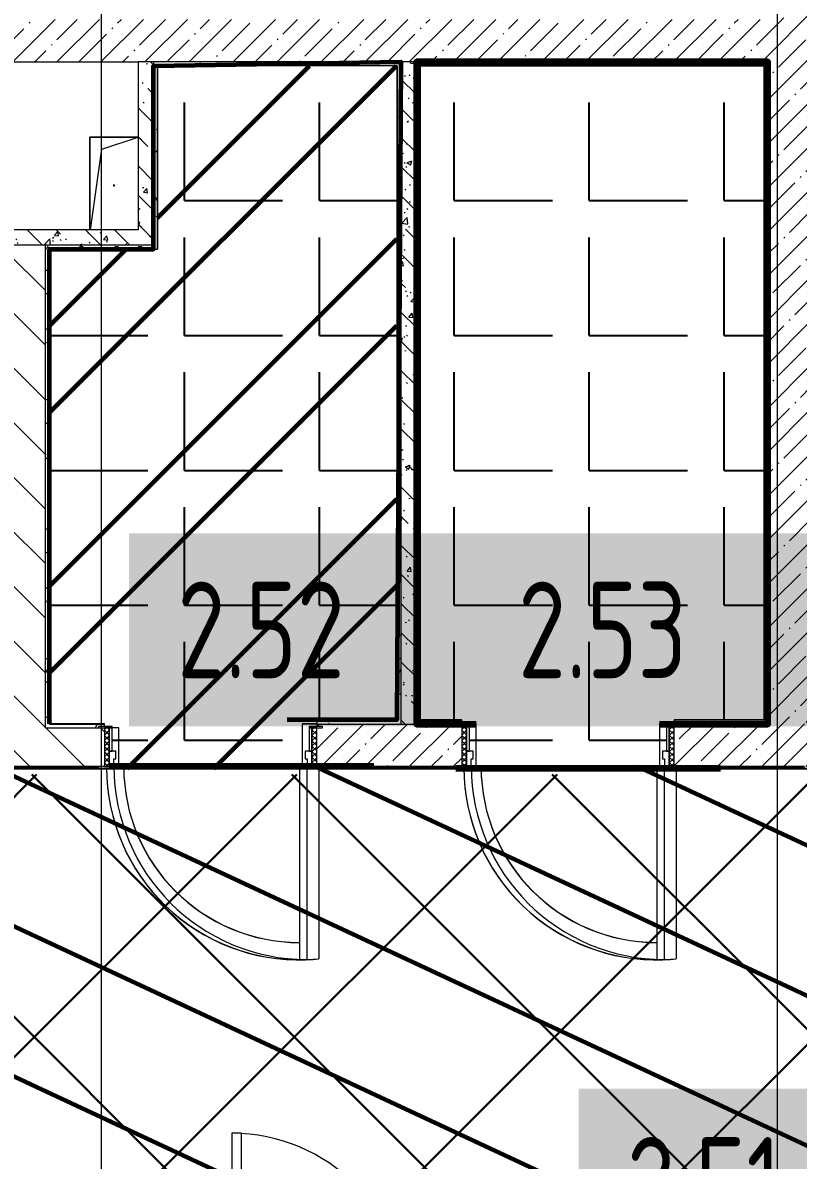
# Model space of a CAD drawing. Header units: millimetres. Extents: x -164500 to 426394, y -23753 to 102118.
# Drawn here: x 237725 to 241740, y 11360 to 17252 of the extents above; entities that cross this region are included whole.
import ezdxf

# ---------------------------------------------------------------- set-up
doc = ezdxf.new("R2010")
doc.units = ezdxf.units.MM
doc.linetypes.add('Осевая', pattern=[6350, 1270, -952.5, 3175, -952.5])
for name, color, linetype, lineweight in [('0) шлифовка', 5, 'Continuous', 60), ('196 1-3 этаж гидро изол', 6, 'Continuous', 60), ('284 стык. профилей', 1, 'Continuous', 120), ('370 ПК-1', 200, 'Continuous', 120), ('5.2) Л-1 Линолеум', 100, 'Continuous', 30), ('A-DOOR-2', 7, 'Continuous', 5), ('A-DOOR-FRAM-2', 7, 'Continuous', 5), ('A-FLOR', 7, 'Continuous', 9), ('A-GENM', 7, 'Continuous', 9), ('A-WALL', 7, 'Continuous', 5), ('I-WALL', 7, 'Continuous', 5), ('Оси', 7, 'Continuous', 9), ('Оси-2', 7, 'Осевая', 9)]:
    doc.layers.add(name, color=color, linetype=linetype, lineweight=lineweight)
doc.layers.add('1.2) плитка КР3', color=160, linetype='Continuous')
for name, color, linetype, lineweight, true_color in [('A-DOOR-1', 7, 'Continuous', 5, 0xc0c0c0), ('A-DOOR-FRAM-1', 7, 'Continuous', 5, 0xc0c0c0), ('A-WALL-1', 9, 'Continuous', 5, 0x808080), ('A-WALL-FNSH-1', 9, 'Continuous', 5, 0x808080)]:
    doc.layers.add(name, color=color, linetype=linetype, lineweight=lineweight, true_color=true_color)
doc.styles.add('СПДС', font='ГОСТ тип А.ttf', dxfattribs={"width": 0.9})
pattern_1 = [(45, (148772.12, -0.94), (-114.04925, 114.04925), []), (45, (148886.17, -0.94), (-114.04925, 114.04925), [201.612, -40.322, 6.706, -33.617])]
pattern_2 = [(135, (148772.12, -0.94), (-141.42136, -141.42136), [])]
pattern_3 = [(135, (148772.12, -0.94), (-150.8683, -150.8683), [213.36, -35.56, 7.112, -35.56]), (135, (148772.12, 149.83), (-150.8683, -150.8683), []), (50, (148772.12, -0.94), (255.05767, -22.3145), [26.67, -293.37]), (355, (148772.12, -0.94), (-49.3404, 267.47914), [21.336, -234.696]), (100.451, (148793.38, -2.8), (205.71947, 245.16356), [22.666, -249.326]), (46.184, (148772.12, 70.18), (379.511, -58.86), [40.005, -440.055]), (96.636, (148803.75, 65.27), (332.3634, 346.3991), [33.999, -373.989]), (351.184, (148772.12, 70.18), (332.3669, 346.3953), [32.004, -352.044]), (21, (148807.68, 52.4), (212.26017, -143.1711), [26.67, -293.37]), (326, (148807.68, 52.4), (86.5224, 257.8632), [21.336, -234.696]), (71.451, (148825.37, 40.47), (298.78395, 114.6901), [22.666, -249.326]), (37.5, (148772.12, -0.94), (4.32385, 118.37751), [6.706, -225.146, 6.706, -231.546, -235.585]), (37.5, (148772.12, -0.94), (4.32385, 118.37751), [-470.103, 6.706, -228.879]), (7.5, (148772.12, -0.94), (93.54758, 140.2533), [6.706, -129.134, 6.706, -219.812, -89.789]), (7.5, (148772.12, -0.94), (93.54758, 140.2533), [-362.356, 6.706, -83.083]), (327.5, (148692.82, -0.94), (189.82734, -8.02019), [6.706, -82.194, 6.706, -270.662, -368.046]), (327.5, (148692.82, -0.94), (189.82734, -8.02019), [-366.268, 6.706, -361.34]), (317.5, (148657.26, -0.94), (207.38114, 35.59764), [6.706, -108.864, 6.706, -177.495, -261.366]), (317.5, (148657.26, -0.94), (207.38114, 35.59764), [-299.771, 6.706, -254.66])]
pattern_4 = [(0, (148772.123, -0.94), (243.84, 60.96), [20.117, -162.763, 20.117, -162.763, -975.36]), (0, (148772.123, -0.94), (243.84, 60.96), [-365.76, 20.117, -345.643, 20.117, -162.763, -426.72]), (0, (148772.123, -0.94), (243.84, 60.96), [-914.4, 20.117, -101.803, 20.117, -284.683]), (120, (148863.563, 29.54), (-174.71291, 180.691634), [20.117, -162.763, 20.117, -162.763, -975.36]), (120, (148863.563, 29.54), (-174.71291, 180.691634), [-365.76, 20.117, -345.643, 20.117, -162.763, -426.72]), (120, (148863.563, 29.54), (-174.71291, 180.691634), [-914.4, 20.117, -101.803, 20.117, -284.683]), (240, (148894.043, 151.46), (-69.12709, -241.651634), [20.117, -162.763, 20.117, -162.763, -975.36]), (240, (148894.043, 151.46), (-69.12709, -241.651634), [-365.76, 20.117, -345.643, 20.117, -162.763, -426.72]), (240, (148894.043, 151.46), (-69.12709, -241.651634), [-914.4, 20.117, -101.803, 20.117, -284.683])]
pattern_5 = [(0, (237863.1, 17028.06), (0, 698.5), [508, -190.5]), (90, (237863.1, 17028.06), (-698.5, 4e-14), [508, -190.5])]

# ---------------------------------------------------------------- blocks, each defined once
blk = doc.blocks.new('GM_Отверстие прямоугольное _в плите_ - Отверстие-V384-Объем проектирования 2 этажа')
at = {"layer": 'A-GENM'}
for p, q in [((-125, -230), (-125, 250)), ((-125, 250), (125, 250)), ((125, 250), (-125, 250)), ((-125, 250), (-125, -230)), ((-62.5, 187.5), (125, 250)), ((-122.1, -230), (-62.5, 187.5))]:
    blk.add_line(p, q, dxfattribs=at)
for start, end in [(360, 180), (180, 360)]:
    blk.add_arc((0, 0), 2.5, start, end, dxfattribs=at)

msp = doc.modelspace()

# ---------------------------------------------------------------- hatches: boundary and pattern name
at = {"layer": '0) шлифовка', "true_color": 0x2776bb}
h = msp.add_hatch(dxfattribs=at)
h.set_pattern_fill('ANSI31', color=152, scale=222, angle=110)
h.set_pattern_definition([(155, (191173.1, 26480), (-297.8825, -638.811), [])])
h.paths.add_polyline_path([(247251.123, 13399), (247222.123, 13399), (245277.123, 13399), (245277.123, 13392), (245207.123, 13392), (243837.123, 13392.838), (243837.123, 13392), (243767.123, 13392), (243282.123, 13392.339), (243282.123, 13392), (243212.123, 13392), (241842.123, 13393.015), (241842.123, 13392), (241772.123, 13392), (241127.123, 13392.564), (241127.123, 13392), (241047.123, 13392), (241047.123, 13399), (240037.123, 13399), (240037.123, 13392), (239967.123, 13392), (239277.123, 13392.779), (239277.123, 13392), (239197.123, 13392), (239197.123, 13399), (238187.123, 13399), (238187.123, 13392), (238117.123, 13392), (234892.123, 13397.185), (234892.123, 13392), (234812.123, 13392), (234812.123, 13399), (233952.123, 13399), (233952.123, 13392), (233882.123, 13392), (233763.123, 13399), (233763.123, 10401), (237974.123, 10401), (237974.123, 10510), (237974.623, 10621), (238757.123, 10621), (246170.123, 10621), (246170.123, 11341), (246171.123, 11341), (247251.123, 11341)])
at = {"layer": '1.2) плитка КР3'}
h = msp.add_hatch(dxfattribs=at)
h.set_pattern_fill('ANGLE', color=256, scale=100)
h.set_pattern_definition(pattern_5)
h.paths.add_polyline_path([(239661.836, 17028.059), (238423.123, 17028.059), (238423.123, 16078.059), (237863.123, 16078.059), (237863.123, 13620.059), (238147.123, 13620.059), (238147.123, 13619.059), (238147.123, 13607.059), (238187.123, 13607.059), (238187.123, 13599.059), (238187.123, 13479.059), (238207.123, 13479.059), (238207.123, 13439.059), (238197.123, 13439.059), (238197.123, 13399.059), (238187.123, 13399.059), (238187.123, 13389.059), (239207.123, 13389.059), (239207.123, 13399.059), (239197.123, 13399.059), (239197.123, 13439.059), (239187.123, 13439.059), (239187.123, 13479.059), (239207.123, 13479.059), (239207.123, 13599.059), (239207.123, 13607.059), (239247.123, 13607.059), (239247.123, 13639.059), (239247.123, 13640.059), (239661.836, 13640.059)])
h = msp.add_hatch(dxfattribs=at)
h.set_pattern_fill('ANGLE', color=256, scale=100)
h.set_pattern_definition(pattern_5)
h.paths.add_polyline_path([(241561.123, 17028.059), (239783.836, 17028.059), (239783.836, 13640.059), (239997.123, 13640.059), (239997.123, 13639.059), (239997.123, 13627.059), (240037.123, 13627.059), (240037.123, 13619.059), (240037.123, 13479.059), (240057.123, 13479.059), (240057.123, 13439.059), (240047.123, 13439.059), (240047.123, 13399.059), (240037.123, 13399.059), (240037.123, 13389.059), (241057.123, 13389.059), (241057.123, 13399.059), (241047.123, 13399.059), (241047.123, 13439.059), (241037.123, 13439.059), (241037.123, 13479.059), (241057.123, 13479.059), (241057.123, 13619.059), (241057.123, 13627.059), (241097.123, 13627.059), (241097.123, 13639.059), (241097.123, 13640.059), (241561.123, 13640.059)])
at = {"layer": '196 1-3 этаж гидро изол'}
h = msp.add_hatch(dxfattribs=at)
h.set_pattern_fill('ANSI32', color=256, scale=100)
h.set_pattern_definition([(45, (237863.1, 17028.1), (-673.52, 673.52), []), (45, (238312.1, 17028.1), (-673.52, 673.52), [])])
h.paths.add_polyline_path([(239661.836, 17028.059), (238423.123, 17028.059), (238423.123, 16078.059), (237863.123, 16078.059), (237863.123, 13620.059), (238147.123, 13620.059), (238147.123, 13619.059), (238147.123, 13607.059), (238187.123, 13607.059), (238187.123, 13599.059), (238187.123, 13479.059), (238207.123, 13479.059), (238207.123, 13439.059), (238197.123, 13439.059), (238197.123, 13399.059), (238187.123, 13399.059), (238187.123, 13389.059), (239207.123, 13389.059), (239207.123, 13399.059), (239197.123, 13399.059), (239197.123, 13439.059), (239187.123, 13439.059), (239187.123, 13479.059), (239207.123, 13479.059), (239207.123, 13599.059), (239207.123, 13607.059), (239247.123, 13607.059), (239247.123, 13639.059), (239247.123, 13640.059), (239661.836, 13640.059)])
at = {"layer": '5.2) Л-1 Линолеум'}
h = msp.add_hatch(dxfattribs=at)
h.set_pattern_fill('ANSI37', color=256, scale=300)
h.set_pattern_definition([(45, (233742.1, 26815), (-673.52, 673.52), []), (135, (233742.1, 26815), (-673.52, -673.52), [])])
h.paths.add_polyline_path([(247230.123, 13358.059), (247201.123, 13358.059), (233742.123, 13358.059), (233742.123, 10599.059), (237954.623, 10599.059), (237954.623, 10600.059), (238736.123, 10600.059), (244310.116, 10600.059), (244310.116, 10601.059), (245958.898, 10601.059), (246149.123, 10600.163), (246149.123, 11320.058), (247230.123, 11320.058)])
at = {"layer": 'A-DOOR-2'}
h = msp.add_hatch(dxfattribs=at)
h.set_pattern_fill('FP_85', color=256, angle=180, style=0, pattern_type=2)
h.set_pattern_definition([(315, (238808.212, 13334.374), (14.14214, 14.14214), []), (45, (238808.212, 13334.374), (-14.14214, 14.14214), [])])
h.paths.add_polyline_path([(240022.123, 13399.059), (240022.123, 13619.059), (239997.123, 13619.059), (239997.123, 13399.059)])
h = msp.add_hatch(dxfattribs=at)
h.set_pattern_fill('FP_75', color=256, angle=180, style=0, pattern_type=2)
h.set_pattern_definition([(315, (236958.212, 13334.374), (14.14214, 14.14214), []), (45, (236958.212, 13334.374), (-14.14214, 14.14214), [])])
h.paths.add_polyline_path([(238147.123, 13399.059), (238172.123, 13399.059), (238172.123, 13599.059), (238147.123, 13599.059)])
at = {"layer": 'A-DOOR-FRAM-2'}
h = msp.add_hatch(dxfattribs=at)
h.set_pattern_fill('FP_86', color=256, angle=180, style=0, pattern_type=2)
h.set_pattern_definition([(225, (240931.007, 13334.374), (14.1421, -14.1421), []), (315, (240931.007, 13334.374), (14.1421, 14.1421), [])])
h.paths.add_polyline_path([(241097.123, 13399.059), (241097.123, 13619.059), (241072.123, 13619.059), (241072.123, 13399.059)])
h = msp.add_hatch(dxfattribs=at)
h.set_pattern_fill('FP_76', color=256, angle=180, style=0, pattern_type=2)
h.set_pattern_definition([(225, (239081.007, 13334.374), (14.1421, -14.1421), []), (315, (239081.007, 13334.374), (14.1421, 14.1421), [])])
h.paths.add_polyline_path([(239226.002, 13399.059), (239247.123, 13399.059), (239247.123, 13599.059), (239222.123, 13599.059), (239222.123, 13399.059)])
at = {"layer": 'I-WALL'}
h = msp.add_hatch(dxfattribs=at)
h.set_pattern_fill('FP_1', color=256, style=0, pattern_type=2)
h.set_pattern_definition(pattern_1)
h.paths.add_polyline_path([(241755.572, 13619.059), (241772.123, 13619.059), (241772.123, 13627.059), (241802.123, 13627.059), (241802.123, 21549.059), (241582.123, 21549.059), (241582.123, 13619.059)])
h = msp.add_hatch(dxfattribs=at)
h.set_pattern_fill('FP_1', color=256, style=0, pattern_type=2)
h.set_pattern_definition(pattern_1)
h.paths.add_polyline_path([(238322.123, 17049.059), (241582.123, 17049.059), (241582.123, 17269.059), (235262.123, 17269.059), (235262.123, 17049.059), (238203.123, 17049.059)])
h = msp.add_hatch(dxfattribs=at)
h.set_pattern_fill('FP_41', color=256, style=0, pattern_type=2)
h.set_pattern_definition(pattern_3)
h.paths.add_polyline_path([(238377.285, 16179.059), (238402.123, 16179.059), (238402.123, 17049.059), (238322.123, 17049.059), (238322.123, 16179.059)])
h = msp.add_hatch(dxfattribs=at)
h.set_pattern_fill('FP_191', color=256, style=0, pattern_type=2)
h.set_pattern_definition(pattern_4)
h.paths.add_polyline_path([(239661.836, 17029.059), (239662.718, 17049.057), (238402.123, 17049.059), (238402.123, 17029.059), (239655.874, 17029.059)])
h = msp.add_hatch(dxfattribs=at)
h.set_pattern_fill('FP_191', color=256, style=0, pattern_type=2)
h.set_pattern_definition(pattern_4)
h.paths.add_polyline_path([(238408.333, 16079.059), (238422.123, 16079.059), (238422.123, 17028.059), (238402.123, 17028.059), (238402.123, 16079.059)])
h = msp.add_hatch(dxfattribs=at)
h.set_pattern_fill('FP_191', color=256, style=0, pattern_type=2)
h.set_pattern_definition(pattern_4)
h.paths.add_polyline_path([(239682.836, 13639.059), (239682.836, 17049.059), (239662.836, 17049.059), (239662.836, 13639.059), (239672.508, 13639.059)])
h = msp.add_hatch(dxfattribs=at)
h.set_pattern_fill('FP_41', color=256, style=0, pattern_type=2)
h.set_pattern_definition(pattern_3)
h.paths.add_polyline_path([(239682.954, 13619.059), (239762.836, 13619.059), (239762.836, 17049.059), (239682.836, 17049.059), (239682.836, 13619.059)])
h = msp.add_hatch(dxfattribs=at)
h.set_pattern_fill('FP_191', color=256, style=0, pattern_type=2)
h.set_pattern_definition(pattern_4)
h.paths.add_polyline_path([(241022.123, 17029.059), (241562.123, 17030.011), (241582.123, 17049.059), (239762.836, 17049.059), (239764.64, 17029.059), (240671.47, 17029.059)])
h.paths.add_polyline_path([(241578.858, 17029.059), (241582.123, 17029.059), (241582.123, 17049.059), (241562.123, 17029.059)])
h = msp.add_hatch(dxfattribs=at)
h.set_pattern_fill('FP_191', color=256, style=0, pattern_type=2)
h.set_pattern_definition(pattern_4)
h.paths.add_polyline_path([(239762.836, 13639.059), (239782.836, 13640.059), (239782.836, 17028.059), (239762.836, 17029.059), (239762.836, 13925.641)])
h.paths.add_polyline_path([(239762.836, 13619.059), (239782.836, 13639.059), (239762.836, 13639.059)])
h = msp.add_hatch(dxfattribs=at)
h.set_pattern_fill('FP_191', color=256, style=0, pattern_type=2)
h.set_pattern_definition(pattern_4)
h.paths.add_polyline_path([(241582.123, 13639.059), (241582.123, 17029.059), (241562.123, 17029.059), (241562.123, 13640.059)])
h = msp.add_hatch(dxfattribs=at)
h.set_pattern_fill('FP_41', color=256, style=0, pattern_type=2)
h.set_pattern_definition(pattern_3)
h.paths.add_polyline_path([(237780.533, 16099.059), (238402.123, 16099.059), (238402.123, 16179.059), (235262.123, 16179.059), (235262.123, 16099.059), (237642.123, 16099.059)])
h = msp.add_hatch(dxfattribs=at)
h.set_pattern_fill('FP_23', color=256, style=0, pattern_type=2)
h.set_pattern_definition(pattern_2)
h.paths.add_polyline_path([(237780.533, 13599.059), (237842.123, 13599.059), (237842.123, 16099.059), (237642.123, 16099.059), (237642.123, 13599.059)])
h = msp.add_hatch(dxfattribs=at)
h.set_pattern_fill('FP_191', color=256, style=0, pattern_type=2)
h.set_pattern_definition(pattern_4)
h.paths.add_polyline_path([(237842.123, 16099.059), (237862.123, 16079.059), (237862.123, 16099.059)])
h.paths.add_polyline_path([(237862.123, 13599.059), (237862.123, 16078.059), (237842.123, 16099.059), (237842.123, 13599.059)])
h = msp.add_hatch(dxfattribs=at)
h.set_pattern_fill('FP_191', color=256, style=0, pattern_type=2)
h.set_pattern_definition(pattern_4)
h.paths.add_polyline_path([(238152.96, 16079.059), (238402.123, 16079.059), (238402.123, 16099.059), (237862.123, 16099.059), (237862.123, 16079.059), (238122.123, 16079.059)])
h = msp.add_hatch(dxfattribs=at)
h.set_pattern_fill('FP_191', color=256, style=0, pattern_type=2)
h.set_pattern_definition(pattern_4)
h.paths.add_polyline_path([(238117.123, 13599.059), (238117.123, 13607.059), (238147.123, 13607.059), (238147.123, 13619.059), (237863.123, 13619.059), (237862.123, 13599.059)])
h = msp.add_hatch(dxfattribs=at)
h.set_pattern_fill('FP_191', color=256, style=0, pattern_type=2)
h.set_pattern_definition(pattern_4)
h.paths.add_polyline_path([(239682.836, 13619.059), (239682.836, 13639.059), (239662.836, 13639.059), (239682.375, 13619.52)])
h.paths.add_polyline_path([(239682.836, 13619.059), (239661.836, 13639.059), (239247.123, 13639.059), (239247.123, 13619.059), (239682.365, 13619.059)])
h = msp.add_hatch(dxfattribs=at)
h.set_pattern_fill('FP_1', color=256, style=0, pattern_type=2)
h.set_pattern_definition(pattern_1)
h.paths.add_polyline_path([(241822.123, 13399.059), (241822.123, 13619.059), (241097.123, 13619.059), (241097.123, 13399.059), (241802.123, 13399.059)])
h.paths.add_polyline_path([(239277.123, 13399.059), (239997.123, 13399.059), (239997.123, 13619.059), (239247.123, 13619.059), (239247.123, 13607.059), (239277.123, 13607.059), (239277.123, 13599.059), (239247.123, 13599.059), (239247.123, 13399.059)])
h = msp.add_hatch(dxfattribs=at)
h.set_pattern_fill('FP_191', color=256, style=0, pattern_type=2)
h.set_pattern_definition(pattern_4)
h.paths.add_polyline_path([(241394.205, 13619.059), (241562.123, 13619.059), (241560.305, 13639.059), (241097.123, 13639.059), (241097.123, 13627.059), (241127.123, 13627.059), (241127.123, 13619.059), (241248.075, 13619.059)])
h.paths.add_polyline_path([(241582.123, 13619.059), (241582.123, 13639.059), (241562.123, 13639.059), (241562.123, 13619.059)])
h.paths.add_polyline_path([(239948.736, 13619.059), (239967.123, 13619.059), (239967.123, 13627.059), (239997.123, 13627.059), (239997.123, 13639.059), (239782.836, 13638.106), (239762.836, 13619.059), (239782.836, 13619.059)])
h = msp.add_hatch(dxfattribs=at)
h.set_pattern_fill('FP_23', color=256, style=0, pattern_type=2)
h.set_pattern_definition(pattern_2)
h.paths.add_polyline_path([(238138.364, 13399.059), (238147.123, 13399.059), (238147.123, 13599.059), (236972.123, 13599.059), (236972.123, 13399.059), (238122.123, 13399.059)])

# ---------------------------------------------------------------- linework, layer by layer
at = {"layer": '1.2) плитка КР3'}
msp.add_lwpolyline([(233742.123, 13389.059), (269982.123, 13389.059), (269982.123, 10599.059), (233742.123, 10599.059)], close=True, dxfattribs=at)
at = {"layer": '196 1-3 этаж гидро изол'}
msp.add_lwpolyline([(237863.123, 13620.059), (237863.123, 16078.059), (238402.123, 16078.059), (238402.123, 17029.059), (239682.836, 17049.059), (239661.836, 13640.059), (239093.282, 13640.059)], dxfattribs=at)
at = {"layer": '284 стык. профилей'}
for points in [[(238172.123, 13400.059), (239542.003, 13400.059)], [(239967.123, 13391.059), (241337.003, 13391.059)]]:
    msp.add_lwpolyline(points, dxfattribs=at)
at = {"layer": '370 ПК-1'}
msp.add_lwpolyline([(241022.123, 13619.059), (241582.123, 13619.059), (241582.123, 17049.059), (239762.836, 17049.059), (239762.836, 13619.059), (240072.123, 13619.059)], dxfattribs=at)
at = {"layer": 'A-DOOR-1'}
for p, q in [((239197.123, 13399.059), (239157.123, 13399.059)), ((239157.123, 13399.059), (239157.123, 12399.059)), ((239197.123, 12399.059), (239197.123, 13399.059)), ((241047.123, 13399.059), (241007.123, 13399.059)), ((241007.123, 13399.059), (241007.123, 12399.059)), ((241047.123, 12399.059), (241047.123, 13399.059)), ((239157.123, 12399.059), (239197.123, 12399.059)), ((241007.123, 12399.059), (241047.123, 12399.059)), ((238807.123, 11499.059), (238807.123, 10599.059)), ((238857.123, 11499.059), (238807.123, 11499.059)), ((238857.123, 10599.059), (238857.123, 11499.059))]:
    msp.add_line(p, q, dxfattribs=at)
for centre, radius, start, end in [((239197.123, 13399.059), 1000, 180, 270), ((241047.123, 13399.059), 1000, 180, 270), ((238807.123, 10599.059), 900, 0, 90)]:
    msp.add_arc(centre, radius, start, end, dxfattribs=at)
at = {"layer": 'A-DOOR-FRAM-1'}
for p, q in [((240037.123, 13627.059), (239967.123, 13627.059)), ((239967.123, 13627.059), (239967.123, 13619.059)), ((239967.123, 13619.059), (240037.123, 13619.059)), ((240022.123, 13619.059), (239997.123, 13619.059)), ((239997.123, 13619.059), (239997.123, 13399.059)), ((240022.123, 13399.059), (240022.123, 13619.059)), ((240037.123, 13619.059), (240022.123, 13619.059)), ((240022.123, 13619.059), (240022.123, 13479.059)), ((240037.123, 13619.059), (240037.123, 13627.059)), ((240037.123, 13479.059), (240037.123, 13619.059)), ((241057.123, 13627.059), (241057.123, 13619.059)), ((241127.123, 13627.059), (241057.123, 13627.059)), ((241057.123, 13619.059), (241057.123, 13479.059)), ((241072.123, 13619.059), (241057.123, 13619.059)), ((241057.123, 13619.059), (241127.123, 13619.059)), ((241072.123, 13619.059), (241072.123, 13399.059)), ((241097.123, 13619.059), (241072.123, 13619.059)), ((241072.123, 13479.059), (241072.123, 13619.059)), ((241097.123, 13399.059), (241097.123, 13619.059)), ((241127.123, 13619.059), (241127.123, 13627.059)), ((238187.123, 13607.059), (238117.123, 13607.059)), ((238117.123, 13607.059), (238117.123, 13599.059)), ((238117.123, 13599.059), (238187.123, 13599.059)), ((238172.123, 13599.059), (238147.123, 13599.059)), ((238147.123, 13599.059), (238147.123, 13399.059)), ((238172.123, 13399.059), (238172.123, 13599.059)), ((238187.123, 13599.059), (238172.123, 13599.059)), ((238172.123, 13599.059), (238172.123, 13479.059)), ((238187.123, 13599.059), (238187.123, 13607.059)), ((238187.123, 13479.059), (238187.123, 13599.059)), ((239207.123, 13607.059), (239207.123, 13599.059)), ((239277.123, 13607.059), (239207.123, 13607.059)), ((239207.123, 13599.059), (239207.123, 13479.059)), ((239222.123, 13599.059), (239207.123, 13599.059)), ((239207.123, 13599.059), (239277.123, 13599.059)), ((239222.123, 13599.059), (239222.123, 13399.059)), ((239247.123, 13599.059), (239222.123, 13599.059)), ((239222.123, 13479.059), (239222.123, 13599.059)), ((239247.123, 13399.059), (239247.123, 13599.059)), ((239277.123, 13599.059), (239277.123, 13607.059)), ((238207.123, 13479.059), (238172.123, 13479.059)), ((238172.123, 13479.059), (238172.123, 13399.059)), ((238172.123, 13479.059), (238187.123, 13479.059)), ((238197.123, 13399.059), (238197.123, 13439.059)), ((238197.123, 13439.059), (238207.123, 13439.059)), ((238207.123, 13439.059), (238207.123, 13479.059)), ((239222.123, 13479.059), (239187.123, 13479.059)), ((239187.123, 13479.059), (239187.123, 13439.059)), ((239187.123, 13439.059), (239197.123, 13439.059)), ((239197.123, 13439.059), (239197.123, 13399.059)), ((239207.123, 13479.059), (239222.123, 13479.059)), ((239222.123, 13399.059), (239222.123, 13479.059)), ((240057.123, 13479.059), (240022.123, 13479.059)), ((240022.123, 13479.059), (240022.123, 13399.059)), ((240022.123, 13479.059), (240037.123, 13479.059)), ((240047.123, 13399.059), (240047.123, 13439.059)), ((240047.123, 13439.059), (240057.123, 13439.059)), ((240057.123, 13439.059), (240057.123, 13479.059)), ((241072.123, 13479.059), (241037.123, 13479.059)), ((241037.123, 13479.059), (241037.123, 13439.059)), ((241037.123, 13439.059), (241047.123, 13439.059)), ((241047.123, 13439.059), (241047.123, 13399.059)), ((241057.123, 13479.059), (241072.123, 13479.059)), ((241072.123, 13399.059), (241072.123, 13479.059)), ((238187.123, 13399.059), (238117.123, 13399.059)), ((238117.123, 13399.059), (238117.123, 13391.059)), ((238117.123, 13391.059), (238187.123, 13391.059)), ((238147.123, 13399.059), (238172.123, 13399.059)), ((238187.123, 13400.059), (238172.123, 13400.059)), ((238172.123, 13400.059), (238172.123, 13399.059)), ((238172.123, 13399.059), (238197.123, 13399.059)), ((238172.123, 13399.059), (238187.123, 13399.059)), ((238187.123, 13399.059), (238187.123, 13400.059)), ((238187.123, 13391.059), (238187.123, 13399.059)), ((239197.123, 13399.059), (239222.123, 13399.059)), ((239207.123, 13400.059), (239207.123, 13399.059)), ((239222.123, 13400.059), (239207.123, 13400.059)), ((239207.123, 13399.059), (239222.123, 13399.059)), ((239207.123, 13399.059), (239207.123, 13391.059)), ((239277.123, 13399.059), (239207.123, 13399.059)), ((239207.123, 13391.059), (239277.123, 13391.059)), ((239222.123, 13399.059), (239222.123, 13400.059)), ((239222.123, 13399.059), (239247.123, 13399.059)), ((239277.123, 13391.059), (239277.123, 13399.059)), ((240037.123, 13399.059), (239967.123, 13399.059)), ((239967.123, 13399.059), (239967.123, 13391.059)), ((239967.123, 13391.059), (240037.123, 13391.059)), ((239997.123, 13399.059), (240022.123, 13399.059)), ((240037.123, 13400.059), (240022.123, 13400.059)), ((240022.123, 13400.059), (240022.123, 13399.059)), ((240022.123, 13399.059), (240047.123, 13399.059)), ((240022.123, 13399.059), (240037.123, 13399.059)), ((240037.123, 13399.059), (240037.123, 13400.059)), ((240037.123, 13391.059), (240037.123, 13399.059)), ((241047.123, 13399.059), (241072.123, 13399.059)), ((241057.123, 13400.059), (241057.123, 13399.059)), ((241072.123, 13400.059), (241057.123, 13400.059)), ((241057.123, 13399.059), (241072.123, 13399.059)), ((241057.123, 13399.059), (241057.123, 13391.059)), ((241127.123, 13399.059), (241057.123, 13399.059)), ((241057.123, 13391.059), (241127.123, 13391.059)), ((241072.123, 13399.059), (241072.123, 13400.059)), ((241072.123, 13399.059), (241097.123, 13399.059)), ((241127.123, 13391.059), (241127.123, 13399.059))]:
    msp.add_line(p, q, dxfattribs=at)
at = {"layer": 'A-FLOR'}
for p, q in [((239247.123, 13620), (239172.123, 13620)), ((239172.123, 13620), (239172.123, 13400)), ((239247.123, 13619.059), (239172.123, 13619.059)), ((239172.123, 13619.059), (239172.123, 13399.059)), ((240072.123, 13620), (240037.123, 13620)), ((240072.123, 13619.059), (240037.123, 13619.059)), ((240072.123, 13400), (240072.123, 13620)), ((240072.123, 13399.059), (240072.123, 13619.059)), ((241057.123, 13620), (241022.123, 13620)), ((241022.123, 13620), (241022.123, 13400)), ((241057.123, 13619.059), (241022.123, 13619.059)), ((241022.123, 13619.059), (241022.123, 13399.059)), ((238222.123, 13600), (238187.123, 13600)), ((238222.123, 13599.059), (238187.123, 13599.059)), ((238222.123, 13400), (238222.123, 13600)), ((238222.123, 13399.059), (238222.123, 13599.059)), ((236932.123, 13400), (238117.123, 13400)), ((236932.123, 13399.059), (238117.123, 13399.059)), ((239197.123, 13400), (238187.123, 13400)), ((239197.123, 13399.059), (238187.123, 13399.059)), ((238187.123, 13397.036), (238247.613, 13397.036)), ((238187.123, 13396.094), (238247.613, 13396.094)), ((239197.123, 13398.036), (239207.123, 13398.036)), ((239197.123, 13397.094), (239207.123, 13397.094)), ((239257.613, 13392), (239257.613, 12403.048)), ((239257.613, 13391.059), (239257.613, 12402.107)), ((239277.123, 13400), (239967.123, 13400)), ((239277.123, 13399.059), (239967.123, 13399.059)), ((241022.123, 13400), (240037.123, 13400)), ((241022.123, 13399.059), (240037.123, 13399.059)), ((240037.123, 13397.036), (240097.613, 13397.036)), ((240037.123, 13396.094), (240097.613, 13396.094)), ((241047.123, 13398.036), (241057.123, 13398.036)), ((241047.123, 13397.094), (241057.123, 13397.094)), ((241107.613, 13392), (241107.613, 12403.048)), ((241107.613, 13391.059), (241107.613, 12402.107)), ((241127.123, 13400), (241772.123, 13400)), ((241127.123, 13399.059), (241772.123, 13399.059))]:
    msp.add_line(p, q, dxfattribs=at)
for centre, radius, start, end in [((239157.613, 13398.036), 1000, 180.3464429, 271.8110264), ((239157.613, 13398.036), 1000, 180.3464429, 271.8110264), ((239157.613, 13397.094), 1000, 180.3464429, 271.8110264), ((239157.613, 13397.094), 1000, 180.3464429, 271.8110264), ((239157.613, 13398.036), 910, 180.0629624, 269.9681801), ((239157.613, 13398.036), 910, 180.0629624, 269.9681801), ((239157.613, 13397.094), 910, 180.0629624, 269.9681801), ((239157.613, 13397.094), 910, 180.0629624, 269.9681801), ((241007.613, 13398.036), 1000, 180.3464429, 271.8110264), ((241007.613, 13398.036), 1000, 180.3464429, 271.8110264), ((241007.613, 13397.094), 1000, 180.3464429, 271.8110264), ((241007.613, 13397.094), 1000, 180.3464429, 271.8110264), ((241007.613, 13398.036), 910, 180.0629624, 269.9681801), ((241007.613, 13398.036), 910, 180.0629624, 269.9681801), ((241007.613, 13397.094), 910, 180.0629624, 269.9681801), ((241007.613, 13397.094), 910, 180.0629624, 269.9681801), ((239157.613, 13398.036), 1000, 272.2681704, 275.7391705), ((239157.613, 13398.036), 1000, 272.2681704, 275.7391705), ((239157.613, 13397.094), 1000, 272.2681704, 275.7391705), ((239157.613, 13397.094), 1000, 272.2681704, 275.7391705), ((241007.613, 13398.036), 1000, 272.2681704, 275.7391705), ((241007.613, 13398.036), 1000, 272.2681704, 275.7391705), ((241007.613, 13397.094), 1000, 272.2681704, 275.7391705), ((241007.613, 13397.094), 1000, 272.2681704, 275.7391705)]:
    msp.add_arc(centre, radius, start, end, dxfattribs=at)
at = {"layer": 'A-WALL'}
for p, q in [((241582.123, 17049.059), (238322.123, 17049.059)), ((238402.123, 17049.059), (238402.123, 16099.059)), ((239662.836, 17029.059), (238422.123, 17029.059)), ((239682.836, 17049.059), (239682.836, 13619.059)), ((239762.836, 17049.059), (239762.836, 13619.059)), ((239782.836, 13619.059), (239782.836, 17029.059)), ((241562.123, 17029.059), (239782.836, 17029.059)), ((241582.123, 13619.059), (241582.123, 17049.059)), ((238402.123, 16099.059), (233742.123, 16099.059)), ((237862.123, 16079.059), (237862.123, 13619.059)), ((239247.123, 13619.059), (239967.123, 13619.059)), ((241562.123, 13639.059), (241097.123, 13639.059)), ((241582.123, 13619.059), (241127.123, 13619.059)), ((237842.123, 13599.059), (238117.123, 13599.059)), ((239967.123, 13399.059), (239277.123, 13399.059)), ((241582.123, 13399.059), (241127.123, 13399.059))]:
    msp.add_line(p, q, dxfattribs=at)
at = {"layer": 'A-WALL-1'}
for p, q in [((235262.123, 17049.059), (238322.123, 17049.059)), ((238322.123, 17049.059), (238322.123, 16179.059)), ((238422.123, 17028.059), (238422.123, 17029.059)), ((239662.836, 17029.059), (239662.836, 13639.059)), ((241562.123, 17029.059), (241562.123, 13639.059)), ((238322.123, 16179.059), (237393.836, 16179.059)), ((237842.123, 13599.059), (237842.123, 16099.059)), ((237862.123, 16079.059), (238422.123, 16079.059)), ((237863.123, 13619.059), (237862.123, 13619.059)), ((238147.123, 13607.059), (238147.123, 13619.059)), ((239247.123, 13639.059), (239247.123, 13607.059)), ((239662.836, 13639.059), (239661.836, 13639.059)), ((239782.836, 13639.059), (239762.836, 13639.059)), ((239997.123, 13627.059), (239997.123, 13639.059)), ((241097.123, 13639.059), (241097.123, 13627.059))]:
    msp.add_line(p, q, dxfattribs=at)
at = {"layer": 'A-WALL-FNSH-1'}
for p, q in [((238422.123, 17028.059), (238422.123, 16079.059)), ((239661.836, 17028.059), (238422.123, 17028.059)), ((238423.123, 16078.059), (238423.123, 17028.059)), ((239661.836, 17028.059), (239661.836, 13640.059)), ((239783.836, 17028.059), (241561.123, 17028.059)), ((239783.836, 13639.059), (239783.836, 17028.059)), ((241561.123, 17028.059), (241561.123, 13639.059)), ((237863.123, 16078.059), (238423.123, 16078.059)), ((237863.123, 13620.059), (237863.123, 16078.059)), ((238147.123, 13620.059), (237863.123, 13620.059)), ((237863.123, 13619.059), (238147.123, 13619.059)), ((238147.123, 13619.059), (238147.123, 13620.059)), ((239661.836, 13640.059), (239247.123, 13640.059)), ((239247.123, 13640.059), (239247.123, 13639.059)), ((239247.123, 13639.059), (239661.836, 13639.059)), ((239997.123, 13640.059), (239782.836, 13640.059)), ((239782.836, 13639.059), (239997.123, 13639.059)), ((239997.123, 13639.059), (239997.123, 13640.059)), ((241562.123, 13640.059), (241097.123, 13640.059)), ((241097.123, 13640.059), (241097.123, 13639.059)), ((238117.123, 13399.059), (236972.123, 13399.059)), ((236972.123, 13398.059), (238117.123, 13398.059)), ((239277.123, 13398.059), (239967.123, 13398.059)), ((241127.123, 13398.059), (241772.123, 13398.059))]:
    msp.add_line(p, q, dxfattribs=at)
at = {"layer": 'Оси'}
for points in [[(238132.123, -1907.2), (238132.123, 3092.8), (238132.123, 16914.156), (238132.123, 21914.156)], [(241632.123, -1907.2), (241632.123, 3092.8), (241632.123, 16914.156), (241632.123, 21914.156)]]:
    msp.add_lwpolyline(points, dxfattribs=at)
at = {"layer": 'Оси-2'}
for p, q in [((238132.123, 3093.741), (238132.123, 16915.097)), ((241632.123, 3093.741), (241632.123, 16915.097))]:
    msp.add_line(p, q, dxfattribs=at)

# ---------------------------------------------------------------- block references
at = {"layer": 'A-GENM'}
msp.add_blockref('GM_Отверстие прямоугольное _в плите_ - Отверстие-V384-Объем проектирования 2 этажа', (238197.123, 16409.059), dxfattribs=at)

# ---------------------------------------------------------------- texts
at = {"char_height": 500, "attachment_point": 1, "style": 'СПДС', "bg_fill": 1, "box_fill_scale": 1.5, "bg_fill_color": 7, "bg_fill_true_color": 16777215, "bg_fill_transparency": 0}
for s, insert, width in [('2.52', (238525.433, 14356.46), 1327.5945), ('2.53', (240289.522, 14356.46), 1327.5945), ('2.51', (240852.878, 11479.639), 1212.1515)]:
    msp.add_mtext(s, dxfattribs=dict(at, insert=insert, width=width))

doc.saveas('drawing.dxf')
